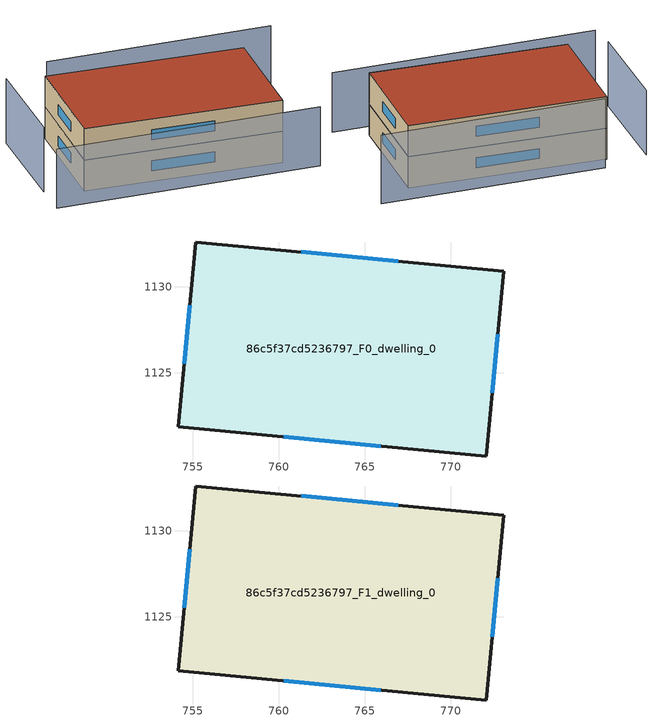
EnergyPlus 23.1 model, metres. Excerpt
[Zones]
86c5f37cd5236797_F0_dwelling_0
 floor ground (EU_floor_Construction): 773.08,1130.91 772.07,1120.15 754.14,1121.84 755.16,1132.6 z0
 wall outside (EU_wall_Construction): 773.08,1130.91 755.16,1132.6 754.14,1121.84 772.07,1120.15 773.08,1130.91 z0:3
 window (EU_Window_Construction): 766.94,1131.49 761.29,1132.02 / 772.41,1123.83 772.73,1127.22 / 760.28,1121.26 765.93,1120.73 / 754.81,1128.92 754.49,1125.53 z1.03:1.97
86c5f37cd5236797_F1_dwelling_0
 floor to 86c5f37cd5236797_F0_dwelling_0 (EU_floor_Construction): 773.08,1130.91 772.06,1120.15 754.14,1121.84 755.15,1132.6 z3
 wall outside (EU_wall_Construction): 773.08,1130.91 755.16,1132.6 754.14,1121.84 772.07,1120.15 773.08,1130.91 z3:6
 window (EU_Window_Construction): 766.94,1131.49 761.29,1132.02 / 772.41,1123.83 772.73,1127.22 / 760.28,1121.26 765.93,1120.73 / 754.81,1128.92 754.49,1125.53 z4.03:4.97
 roof outside (EU_roof_Construction): 772.07,1120.15 773.08,1130.91 755.16,1132.6 754.14,1121.84 z6
shading: 750.65,1119.71 774.76,1118.25 z0:5.7; 751.73,1133.16 750.91,1123.14 z0:6.2; 776.45,1132.79 755.94,1134.03 z0:6.6
[Building]
EU S2 Campaign: North Axis=0; Terrain=City; Solar Distribution=FullExterior
[Site:Location]
Cape.Town.Intl.AP: Latitude=-33.965; Longitude=18.602; Time Zone=2; Elevation=46
[SizingPeriod:WeatherFileDays]
AnnualSizingPeriod: Begin Month=1; Begin Day of Month=1; End Month=12; End Day of Month=31; Day of Week for Start Day=Monday; Use Weather File Daylight Saving Period=No; Use Weather File Rain and Snow Indicators=No
[MATERIAL]
EU_InternalMass_Material: Roughness=MediumRough; Thickness=0.1; Conductivity=1; Density=1800; Specific Heat=900; Thermal Absorptance=0.9; Solar Absorptance=0.7; Visible Absorptance=0.7
[MATERIAL:NOMASS] Roughness=MediumRough; Thermal Absorptance=0.9; Solar Absorptance=0.7; Visible Absorptance=0.7
Name | Thermal Resistance
EU_wall_NoMass | 0.493876
EU_roof_NoMass | 0.449382
EU_floor_NoMass | 1.25
[WINDOWMATERIAL:SIMPLEGLAZINGSYSTEM]
EU_Window_SimpleGlazing: UFactor=4.4; Solar Heat Gain Coefficient=0.85; Visible Transmittance=0.85
[CONSTRUCTION]
EU_wall_Construction: EU_wall_NoMass
EU_roof_Construction: EU_roof_NoMass
EU_floor_Construction: EU_floor_NoMass
EU_Window_Construction: EU_Window_SimpleGlazing
EU_InternalMass_Construction: EU_InternalMass_Material
[ZONE] Type=1; Multiplier=1; Ceiling Height=autocalculate; Volume=583.499; Floor Area=autocalculate; Part of Total Floor Area=Yes
86c5f37cd5236797_F0_dwelling_0; 86c5f37cd5236797_F1_dwelling_0
[INTERNALMASS] Construction=EU_InternalMass_Construction; Surface Area=194.5
Name | Zone or ZoneList
86c5f37cd5236797_F0_dwelling_0_EU_InternalMass | 86c5f37cd5236797_F0_dwelling_0
86c5f37cd5236797_F1_dwelling_0_EU_InternalMass | 86c5f37cd5236797_F1_dwelling_0
[OTHEREQUIPMENT] Fuel Type=Electricity; Design Level Calculation Method=Watts/Area; Power per Zone Floor Area=1; Fraction Latent=0; Fraction Radiant=0; Fraction Lost=0; Carbon Dioxide Generation Rate=0; EndUse Subcategory=EU_Step8_InternalGains
Name | Zone or ZoneList or Space or SpaceList | Schedule
EU_Step8_InternalGain_86c5f37cd5236797_F0_dwelling_0_f000 | 86c5f37cd5236797_F0_dwelling_0 | EU_Step8_GainSchedule_86c5f37cd5236797_F0_dwelling_0_f000
EU_Step8_InternalGain_86c5f37cd5236797_F1_dwelling_0_f000 | 86c5f37cd5236797_F1_dwelling_0 | EU_Step8_GainSchedule_86c5f37cd5236797_F1_dwelling_0_f000
[ZONEVENTILATION:DESIGNFLOWRATE] Schedule=EU_AlwaysOn; Design Flow Rate Calculation Method=AirChanges/Hour; Air Changes per Hour=0.64; Ventilation Type=Natural; Fan Pressure Rise=0; Fan Total Efficiency=1; Constant Term Coefficient=1; Temperature Term Coefficient=0; Velocity Term Coefficient=0; Velocity Squared Term Coefficient=0; Minimum Indoor Temperature=-100; Maximum Indoor Temperature=100; Delta Temperature=-100; Minimum Outdoor Temperature=-100; Maximum Outdoor Temperature=100; Maximum Wind Speed=40
Name | Zone or ZoneList or Space or SpaceList
EU_ConstantAir_86c5f37cd5236797_F0_dwelling_0 | 86c5f37cd5236797_F0_dwelling_0
EU_ConstantAir_86c5f37cd5236797_F1_dwelling_0 | 86c5f37cd5236797_F1_dwelling_0
[HVACTEMPLATE:THERMOSTAT] Constant Heating Setpoint=20; Constant Cooling Setpoint=50
EU_HeatOnly_86c5f37cd5236797_F0_dwelling_0; EU_HeatOnly_86c5f37cd5236797_F1_dwelling_0
[HVACTEMPLATE:ZONE:IDEALLOADSAIRSYSTEM] System Availability Schedule=EU_AlwaysOn; Maximum Heating Supply Air Temperature=50; Minimum Cooling Supply Air Temperature=13; Maximum Heating Supply Air Humidity Ratio=0.0156; Minimum Cooling Supply Air Humidity Ratio=0.0077; Heating Limit=NoLimit; Cooling Limit=NoLimit; Heating Availability Schedule=EU_AlwaysOn; Cooling Availability Schedule=EU_CoolingOff; Dehumidification Control Type=ConstantSensibleHeatRatio; Cooling Sensible Heat Ratio=0.7; Dehumidification Setpoint=60; Humidification Control Type=None; Humidification Setpoint=30; Outdoor Air Method=None; Outdoor Air Flow Rate per Person=0.00944; Outdoor Air Flow Rate per Zone Floor Area=0; Outdoor Air Flow Rate per Zone=0; Demand Controlled Ventilation Type=None; Outdoor Air Economizer Type=NoEconomizer; Heat Recovery Type=None; Sensible Heat Recovery Effectiveness=0.7; Latent Heat Recovery Effectiveness=0.65
Name | Template Thermostat
86c5f37cd5236797_F0_dwelling_0 | EU_HeatOnly_86c5f37cd5236797_F0_dwelling_0
86c5f37cd5236797_F1_dwelling_0 | EU_HeatOnly_86c5f37cd5236797_F1_dwelling_0
[SIZING:ZONE] Zone Cooling Design Supply Air Temperature Input Method=SupplyAirTemperature; Zone Cooling Design Supply Air Temperature=13; Zone Heating Design Supply Air Temperature Input Method=SupplyAirTemperature; Zone Heating Design Supply Air Temperature=50; Zone Cooling Design Supply Air Humidity Ratio=0.008; Zone Heating Design Supply Air Humidity Ratio=0.008; Cooling Design Air Flow Method=DesignDay; Cooling Design Air Flow Rate=0; Cooling Minimum Air Flow per Zone Floor Area=0.000762; Cooling Minimum Air Flow=0; Cooling Minimum Air Flow Fraction=0.2; Heating Design Air Flow Method=DesignDay; Heating Design Air Flow Rate=0; Heating Maximum Air Flow per Zone Floor Area=0.002032; Heating Maximum Air Flow=0.141576; Heating Maximum Air Flow Fraction=0.3; Account for Dedicated Outdoor Air System=No; Dedicated Outdoor Air System Control Strategy=NeutralSupplyAir; Dedicated Outdoor Air Low Setpoint Temperature for Design=autosize; Dedicated Outdoor Air High Setpoint Temperature for Design=autosize; Zone Load Sizing Method=Sensible Load Only No Latent Load; Zone Latent Cooling Design Supply Air Humidity Ratio Input Method=HumidityRatioDifference; Zone Cooling Design Supply Air Humidity Ratio Difference=0.005; Zone Latent Heating Design Supply Air Humidity Ratio Input Method=HumidityRatioDifference; Zone Humidification Design Supply Air Humidity Ratio Difference=0.005
86c5f37cd5236797_F0_dwelling_0; 86c5f37cd5236797_F1_dwelling_0
[SCHEDULE:CONSTANT]
Name | Hourly Value
EU_AlwaysOn | 1
EU_CoolingOff | 0
[SCHEDULE:FILE] Column Number=1; Rows to Skip at Top=0; Number of Hours of Data=8760; Column Separator=Comma; Interpolate to Timestep=No; Minutes per Item=60; Adjust Schedule for Daylight Savings=Yes
Name | File
EU_Step8_GainSchedule_86c5f37cd5236797_F0_dwelling_0_f000 | ../../schedules/86c5f37cd5236797/86c5f37cd5236797_F0_dwelling_0_f000_gain.csv
EU_Step8_GainSchedule_86c5f37cd5236797_F1_dwelling_0_f000 | ../../schedules/86c5f37cd5236797/86c5f37cd5236797_F1_dwelling_0_f000_gain.csv
